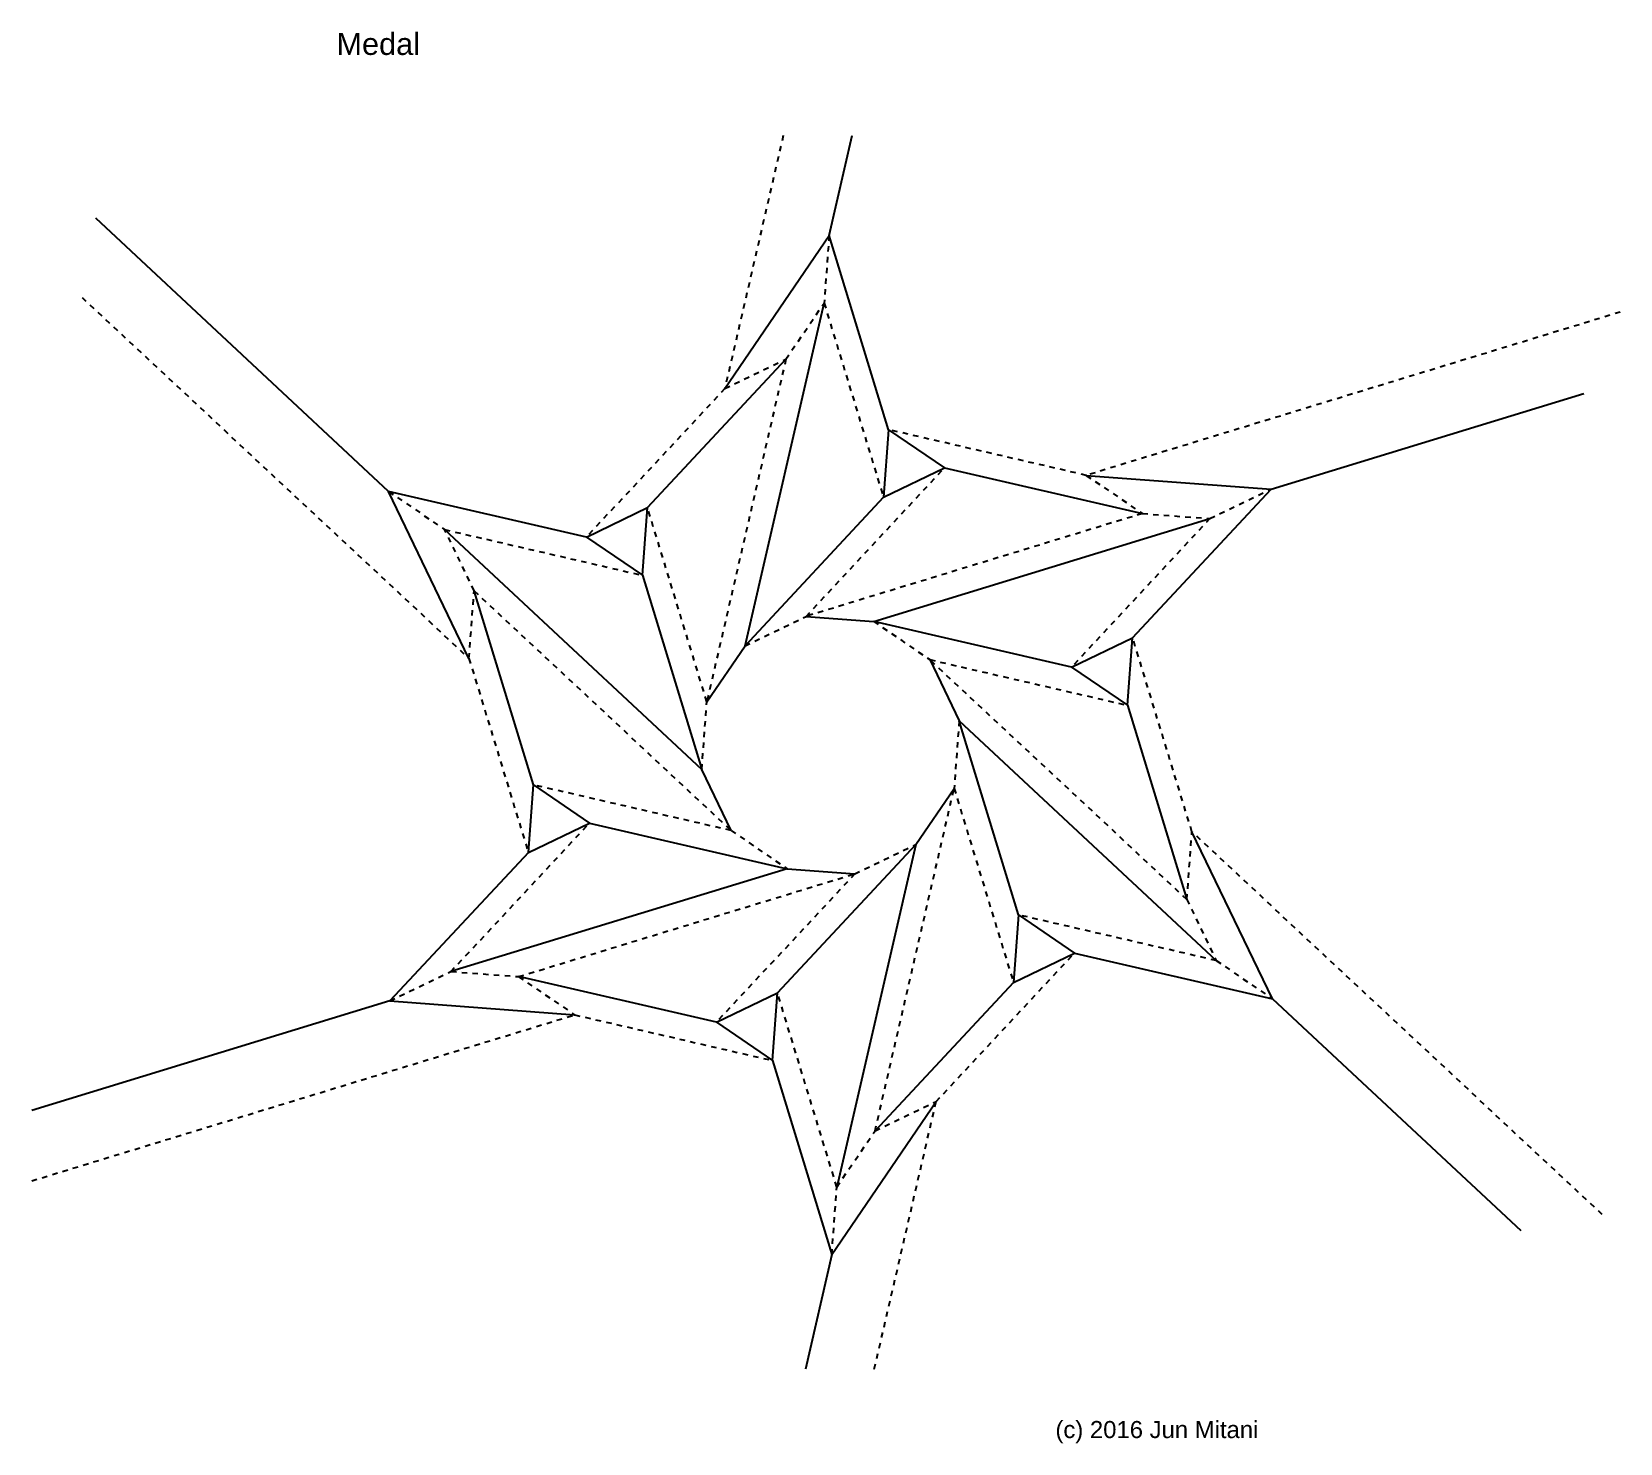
# Model space of a CAD drawing. Extents: x -49 to 264, y -288 to -10.
import ezdxf

# ---------------------------------------------------------------- set-up
doc = ezdxf.new("R2010")
doc.units = 0
for name, pattern in [('AI-LINETYPE-1', [2.116667, 1.058333, -1.058333]), ('AI-LINETYPE-10', [2.116667, 1.058333, -1.058333]), ('AI-LINETYPE-11', [2.116667, 1.058333, -1.058333]), ('AI-LINETYPE-12', [2.116667, 1.058333, -1.058333]), ('AI-LINETYPE-13', [2.116667, 1.058333, -1.058333]), ('AI-LINETYPE-14', [2.116667, 1.058333, -1.058333]), ('AI-LINETYPE-15', [2.116667, 1.058333, -1.058333]), ('AI-LINETYPE-16', [2.116667, 1.058333, -1.058333]), ('AI-LINETYPE-17', [2.116667, 1.058333, -1.058333]), ('AI-LINETYPE-18', [2.116667, 1.058333, -1.058333]), ('AI-LINETYPE-19', [2.116667, 1.058333, -1.058333]), ('AI-LINETYPE-2', [2.116667, 1.058333, -1.058333]), ('AI-LINETYPE-20', [2.116667, 1.058333, -1.058333]), ('AI-LINETYPE-21', [2.116667, 1.058333, -1.058333]), ('AI-LINETYPE-22', [2.116667, 1.058333, -1.058333]), ('AI-LINETYPE-23', [2.116667, 1.058333, -1.058333]), ('AI-LINETYPE-24', [2.116667, 1.058333, -1.058333]), ('AI-LINETYPE-25', [2.116667, 1.058333, -1.058333]), ('AI-LINETYPE-26', [2.116667, 1.058333, -1.058333]), ('AI-LINETYPE-27', [2.116667, 1.058333, -1.058333]), ('AI-LINETYPE-28', [2.116667, 1.058333, -1.058333]), ('AI-LINETYPE-29', [2.116667, 1.058333, -1.058333]), ('AI-LINETYPE-3', [2.116667, 1.058333, -1.058333]), ('AI-LINETYPE-30', [2.116667, 1.058333, -1.058333]), ('AI-LINETYPE-31', [2.116667, 1.058333, -1.058333]), ('AI-LINETYPE-32', [2.116667, 1.058333, -1.058333]), ('AI-LINETYPE-33', [2.116667, 1.058333, -1.058333]), ('AI-LINETYPE-34', [2.116667, 1.058333, -1.058333]), ('AI-LINETYPE-35', [2.116667, 1.058333, -1.058333]), ('AI-LINETYPE-36', [2.116667, 1.058333, -1.058333]), ('AI-LINETYPE-37', [2.116667, 1.058333, -1.058333]), ('AI-LINETYPE-38', [2.116667, 1.058333, -1.058333]), ('AI-LINETYPE-39', [2.116667, 1.058333, -1.058333]), ('AI-LINETYPE-4', [2.116667, 1.058333, -1.058333]), ('AI-LINETYPE-40', [2.116667, 1.058333, -1.058333]), ('AI-LINETYPE-41', [2.116667, 1.058333, -1.058333]), ('AI-LINETYPE-42', [2.116667, 1.058333, -1.058333]), ('AI-LINETYPE-43', [2.116667, 1.058333, -1.058333]), ('AI-LINETYPE-44', [2.116667, 1.058333, -1.058333]), ('AI-LINETYPE-45', [2.116667, 1.058333, -1.058333]), ('AI-LINETYPE-46', [2.116667, 1.058333, -1.058333]), ('AI-LINETYPE-47', [2.116667, 1.058333, -1.058333]), ('AI-LINETYPE-48', [2.116667, 1.058333, -1.058333]), ('AI-LINETYPE-49', [2.116667, 1.058333, -1.058333]), ('AI-LINETYPE-5', [2.116667, 1.058333, -1.058333]), ('AI-LINETYPE-50', [2.116667, 1.058333, -1.058333]), ('AI-LINETYPE-51', [2.116667, 1.058333, -1.058333]), ('AI-LINETYPE-52', [2.116667, 1.058333, -1.058333]), ('AI-LINETYPE-53', [2.116667, 1.058333, -1.058333]), ('AI-LINETYPE-54', [2.116667, 1.058333, -1.058333]), ('AI-LINETYPE-6', [2.116667, 1.058333, -1.058333]), ('AI-LINETYPE-7', [2.116667, 1.058333, -1.058333]), ('AI-LINETYPE-8', [2.116667, 1.058333, -1.058333]), ('AI-LINETYPE-9', [2.116667, 1.058333, -1.058333])]:
    doc.linetypes.add(name, pattern=pattern)
for name, color, linetype in [('MOUNTAINLINE', 7, 'CONTINUOUS'), ('TEXT', 7, 'CONTINUOUS'), ('VALLEYLINE', 7, 'CONTINUOUS')]:
    doc.layers.add(name, color=color, linetype=linetype)

# ---------------------------------------------------------------- blocks, each defined once
blk = doc.blocks.new('BLOCK_2')
at = {"layer": 'VALLEYLINE', "color": 7, "linetype": 'AI-LINETYPE-1'}
blk.add_lwpolyline([(-38.82, -62.45), (37.24, -133.38)], dxfattribs=at)
blk = doc.blocks.new('BLOCK_3')
at = {"layer": 'VALLEYLINE', "color": 7, "linetype": 'AI-LINETYPE-2'}
blk.add_lwpolyline([(37.24, -133.38), (48.91, -171.53)], dxfattribs=at)
blk = doc.blocks.new('BLOCK_4')
at = {"layer": 'VALLEYLINE', "color": 7, "linetype": 'AI-LINETYPE-3'}
blk.add_lwpolyline([(38.24, -120.09), (88.77, -167.21)], dxfattribs=at)
blk = doc.blocks.new('BLOCK_5')
at = {"layer": 'VALLEYLINE', "color": 7, "linetype": 'AI-LINETYPE-4'}
blk.add_lwpolyline([(88.77, -167.21), (49.9, -158.24)], dxfattribs=at)
blk = doc.blocks.new('BLOCK_6')
at = {"layer": 'VALLEYLINE', "color": 7, "linetype": 'AI-LINETYPE-5'}
blk.add_lwpolyline([(33.7, -194.92), (60.91, -165.75)], dxfattribs=at)
blk = doc.blocks.new('BLOCK_7')
at = {"layer": 'VALLEYLINE', "color": 7, "linetype": 'AI-LINETYPE-6'}
blk.add_lwpolyline([(99.01, -30.64), (87.53, -80.37)], dxfattribs=at)
blk = doc.blocks.new('BLOCK_8')
at = {"layer": 'VALLEYLINE', "color": 7, "linetype": 'AI-LINETYPE-7'}
blk.add_lwpolyline([(87.53, -80.37), (60.32, -109.54)], dxfattribs=at)
blk = doc.blocks.new('BLOCK_9')
at = {"layer": 'VALLEYLINE', "color": 7, "linetype": 'AI-LINETYPE-8'}
blk.add_lwpolyline([(32.46, -108.08), (71.33, -117.05)], dxfattribs=at)
blk = doc.blocks.new('BLOCK_10')
at = {"layer": 'VALLEYLINE', "color": 7, "linetype": 'AI-LINETYPE-9'}
blk.add_lwpolyline([(99.53, -74.59), (83.99, -141.91)], dxfattribs=at)
blk = doc.blocks.new('BLOCK_11')
at = {"layer": 'VALLEYLINE', "color": 7, "linetype": 'AI-LINETYPE-10'}
blk.add_lwpolyline([(83.99, -141.91), (72.33, -103.76)], dxfattribs=at)
blk = doc.blocks.new('BLOCK_12')
at = {"layer": 'VALLEYLINE', "color": 7, "linetype": 'AI-LINETYPE-11'}
blk.add_lwpolyline([(46.99, -195.92), (113.07, -175.72)], dxfattribs=at)
blk = doc.blocks.new('BLOCK_13')
at = {"layer": 'VALLEYLINE', "color": 7, "linetype": 'AI-LINETYPE-12'}
blk.add_lwpolyline([(113.07, -175.72), (85.87, -204.89)], dxfattribs=at)
blk = doc.blocks.new('BLOCK_14')
at = {"layer": 'VALLEYLINE', "color": 7, "linetype": 'AI-LINETYPE-13'}
blk.add_lwpolyline([(58.01, -203.43), (96.88, -212.4)], dxfattribs=at)
blk = doc.blocks.new('BLOCK_15')
at = {"layer": 'VALLEYLINE', "color": 7, "linetype": 'AI-LINETYPE-14'}
blk.add_lwpolyline([(-48.7, -236.05), (58.01, -203.43)], dxfattribs=at)
blk = doc.blocks.new('BLOCK_16')
at = {"layer": 'VALLEYLINE', "color": 7, "linetype": 'AI-LINETYPE-15'}
blk.add_lwpolyline([(109.54, -237.26), (97.87, -199.11)], dxfattribs=at)
blk = doc.blocks.new('BLOCK_17')
at = {"layer": 'VALLEYLINE', "color": 7, "linetype": 'AI-LINETYPE-16'}
blk.add_lwpolyline([(263.52, -65.33), (158.58, -97.41)], dxfattribs=at)
blk = doc.blocks.new('BLOCK_18')
at = {"layer": 'VALLEYLINE', "color": 7, "linetype": 'AI-LINETYPE-17'}
blk.add_lwpolyline([(158.58, -97.41), (119.7, -88.44)], dxfattribs=at)
blk = doc.blocks.new('BLOCK_19')
at = {"layer": 'VALLEYLINE', "color": 7, "linetype": 'AI-LINETYPE-18'}
blk.add_lwpolyline([(107.04, -63.57), (118.71, -101.73)], dxfattribs=at)
blk = doc.blocks.new('BLOCK_20')
at = {"layer": 'VALLEYLINE', "color": 7, "linetype": 'AI-LINETYPE-19'}
blk.add_lwpolyline([(169.59, -104.92), (103.51, -125.12)], dxfattribs=at)
blk = doc.blocks.new('BLOCK_21')
at = {"layer": 'VALLEYLINE', "color": 7, "linetype": 'AI-LINETYPE-20'}
blk.add_lwpolyline([(103.51, -125.12), (130.71, -95.94)], dxfattribs=at)
blk = doc.blocks.new('BLOCK_22')
at = {"layer": 'VALLEYLINE', "color": 7, "linetype": 'AI-LINETYPE-21'}
blk.add_lwpolyline([(182.88, -105.92), (155.67, -135.09)], dxfattribs=at)
blk = doc.blocks.new('BLOCK_23')
at = {"layer": 'VALLEYLINE', "color": 7, "linetype": 'AI-LINETYPE-22'}
blk.add_lwpolyline([(127.81, -133.63), (166.68, -142.6)], dxfattribs=at)
blk = doc.blocks.new('BLOCK_24')
at = {"layer": 'VALLEYLINE', "color": 7, "linetype": 'AI-LINETYPE-23'}
blk.add_lwpolyline([(178.34, -180.75), (127.81, -133.63)], dxfattribs=at)
blk = doc.blocks.new('BLOCK_25')
at = {"layer": 'VALLEYLINE', "color": 7, "linetype": 'AI-LINETYPE-24'}
blk.add_lwpolyline([(184.12, -192.76), (145.25, -183.79)], dxfattribs=at)
blk = doc.blocks.new('BLOCK_26')
at = {"layer": 'VALLEYLINE', "color": 7, "linetype": 'AI-LINETYPE-25'}
blk.add_lwpolyline([(132.59, -158.92), (144.26, -197.08)], dxfattribs=at)
blk = doc.blocks.new('BLOCK_27')
at = {"layer": 'VALLEYLINE', "color": 7, "linetype": 'AI-LINETYPE-26'}
blk.add_lwpolyline([(117.05, -226.25), (132.59, -158.92)], dxfattribs=at)
blk = doc.blocks.new('BLOCK_28')
at = {"layer": 'VALLEYLINE', "color": 7, "linetype": 'AI-LINETYPE-27'}
blk.add_lwpolyline([(116.91, -273.05), (129.06, -220.47)], dxfattribs=at)
blk = doc.blocks.new('BLOCK_29')
at = {"layer": 'VALLEYLINE', "color": 7, "linetype": 'AI-LINETYPE-28'}
blk.add_lwpolyline([(129.06, -220.47), (156.26, -191.29)], dxfattribs=at)
blk = doc.blocks.new('BLOCK_30')
at = {"layer": 'VALLEYLINE', "color": 7, "linetype": 'AI-LINETYPE-29'}
blk.add_lwpolyline([(259.99, -242.67), (179.34, -167.46)], dxfattribs=at)
blk = doc.blocks.new('BLOCK_31')
at = {"layer": 'VALLEYLINE', "color": 7, "linetype": 'AI-LINETYPE-30'}
blk.add_lwpolyline([(179.34, -167.46), (167.68, -129.31)], dxfattribs=at)
blk = doc.blocks.new('BLOCK_32')
at = {"layer": 'VALLEYLINE', "color": 7, "linetype": 'AI-LINETYPE-31'}
blk.add_lwpolyline([(21.7, -200.7), (33.7, -194.92)], dxfattribs=at)
blk = doc.blocks.new('BLOCK_33')
at = {"layer": 'VALLEYLINE', "color": 7, "linetype": 'AI-LINETYPE-32'}
blk.add_lwpolyline([(37.24, -133.38), (38.24, -120.09)], dxfattribs=at)
blk = doc.blocks.new('BLOCK_34')
at = {"layer": 'VALLEYLINE', "color": 7, "linetype": 'AI-LINETYPE-33'}
blk.add_lwpolyline([(38.24, -120.09), (32.46, -108.08)], dxfattribs=at)
blk = doc.blocks.new('BLOCK_35')
at = {"layer": 'VALLEYLINE', "color": 7, "linetype": 'AI-LINETYPE-34'}
blk.add_lwpolyline([(88.77, -167.21), (99.79, -174.72)], dxfattribs=at)
blk = doc.blocks.new('BLOCK_36')
at = {"layer": 'VALLEYLINE', "color": 7, "linetype": 'AI-LINETYPE-35'}
blk.add_lwpolyline([(33.7, -194.92), (46.99, -195.92)], dxfattribs=at)
blk = doc.blocks.new('BLOCK_37')
at = {"layer": 'VALLEYLINE', "color": 7, "linetype": 'AI-LINETYPE-36'}
blk.add_lwpolyline([(87.53, -80.37), (99.53, -74.59)], dxfattribs=at)
blk = doc.blocks.new('BLOCK_38')
at = {"layer": 'VALLEYLINE', "color": 7, "linetype": 'AI-LINETYPE-37'}
blk.add_lwpolyline([(21.45, -100.57), (32.46, -108.08)], dxfattribs=at)
blk = doc.blocks.new('BLOCK_39')
at = {"layer": 'VALLEYLINE', "color": 7, "linetype": 'AI-LINETYPE-38'}
blk.add_lwpolyline([(82.99, -155.2), (83.99, -141.91)], dxfattribs=at)
blk = doc.blocks.new('BLOCK_40')
at = {"layer": 'VALLEYLINE', "color": 7, "linetype": 'AI-LINETYPE-39'}
blk.add_lwpolyline([(99.53, -74.59), (107.04, -63.57)], dxfattribs=at)
blk = doc.blocks.new('BLOCK_41')
at = {"layer": 'VALLEYLINE', "color": 7, "linetype": 'AI-LINETYPE-40'}
blk.add_lwpolyline([(113.07, -175.72), (125.08, -169.94)], dxfattribs=at)
blk = doc.blocks.new('BLOCK_42')
at = {"layer": 'VALLEYLINE', "color": 7, "linetype": 'AI-LINETYPE-41'}
blk.add_lwpolyline([(46.99, -195.92), (58.01, -203.43)], dxfattribs=at)
blk = doc.blocks.new('BLOCK_43')
at = {"layer": 'VALLEYLINE', "color": 7, "linetype": 'AI-LINETYPE-42'}
blk.add_lwpolyline([(108.54, -250.55), (109.54, -237.26)], dxfattribs=at)
blk = doc.blocks.new('BLOCK_44')
at = {"layer": 'VALLEYLINE', "color": 7, "linetype": 'AI-LINETYPE-43'}
blk.add_lwpolyline([(109.54, -237.26), (117.05, -226.25)], dxfattribs=at)
blk = doc.blocks.new('BLOCK_45')
at = {"layer": 'VALLEYLINE', "color": 7, "linetype": 'AI-LINETYPE-44'}
blk.add_lwpolyline([(158.58, -97.41), (169.59, -104.92)], dxfattribs=at)
blk = doc.blocks.new('BLOCK_46')
at = {"layer": 'VALLEYLINE', "color": 7, "linetype": 'AI-LINETYPE-45'}
blk.add_lwpolyline([(108.04, -50.28), (107.04, -63.57)], dxfattribs=at)
blk = doc.blocks.new('BLOCK_47')
at = {"layer": 'VALLEYLINE', "color": 7, "linetype": 'AI-LINETYPE-46'}
blk.add_lwpolyline([(91.5, -130.9), (103.51, -125.12)], dxfattribs=at)
blk = doc.blocks.new('BLOCK_48')
at = {"layer": 'VALLEYLINE', "color": 7, "linetype": 'AI-LINETYPE-47'}
blk.add_lwpolyline([(169.59, -104.92), (182.88, -105.92)], dxfattribs=at)
blk = doc.blocks.new('BLOCK_49')
at = {"layer": 'VALLEYLINE', "color": 7, "linetype": 'AI-LINETYPE-48'}
blk.add_lwpolyline([(182.88, -105.92), (194.88, -100.13)], dxfattribs=at)
blk = doc.blocks.new('BLOCK_50')
at = {"layer": 'VALLEYLINE', "color": 7, "linetype": 'AI-LINETYPE-49'}
blk.add_lwpolyline([(116.8, -126.12), (127.81, -133.63)], dxfattribs=at)
blk = doc.blocks.new('BLOCK_51')
at = {"layer": 'VALLEYLINE', "color": 7, "linetype": 'AI-LINETYPE-50'}
blk.add_lwpolyline([(178.34, -180.75), (179.34, -167.46)], dxfattribs=at)
blk = doc.blocks.new('BLOCK_52')
at = {"layer": 'VALLEYLINE', "color": 7, "linetype": 'AI-LINETYPE-51'}
blk.add_lwpolyline([(178.34, -180.75), (184.12, -192.76)], dxfattribs=at)
blk = doc.blocks.new('BLOCK_53')
at = {"layer": 'VALLEYLINE', "color": 7, "linetype": 'AI-LINETYPE-52'}
blk.add_lwpolyline([(184.12, -192.76), (195.14, -200.27)], dxfattribs=at)
blk = doc.blocks.new('BLOCK_54')
at = {"layer": 'VALLEYLINE', "color": 7, "linetype": 'AI-LINETYPE-53'}
blk.add_lwpolyline([(133.59, -145.63), (132.59, -158.92)], dxfattribs=at)
blk = doc.blocks.new('BLOCK_55')
at = {"layer": 'VALLEYLINE', "color": 7, "linetype": 'AI-LINETYPE-54'}
blk.add_lwpolyline([(117.05, -226.25), (129.06, -220.47)], dxfattribs=at)
blk = doc.blocks.new('BLOCK_56')
at = {"layer": 'MOUNTAINLINE', "color": 7}
blk.add_lwpolyline([(48.91, -171.53), (21.7, -200.7)], dxfattribs=at)
blk = doc.blocks.new('BLOCK_57')
at = {"layer": 'MOUNTAINLINE', "color": 7}
blk.add_lwpolyline([(21.7, -200.7), (-48.7, -222.23)], dxfattribs=at)
blk = doc.blocks.new('BLOCK_58')
at = {"layer": 'MOUNTAINLINE', "color": 7}
blk.add_lwpolyline([(49.9, -158.24), (38.24, -120.09)], dxfattribs=at)
blk = doc.blocks.new('BLOCK_59')
at = {"layer": 'MOUNTAINLINE', "color": 7}
blk.add_lwpolyline([(60.91, -165.75), (99.79, -174.72)], dxfattribs=at)
blk = doc.blocks.new('BLOCK_60')
at = {"layer": 'MOUNTAINLINE', "color": 7}
blk.add_lwpolyline([(99.79, -174.72), (33.7, -194.92)], dxfattribs=at)
blk = doc.blocks.new('BLOCK_61')
at = {"layer": 'MOUNTAINLINE', "color": 7}
blk.add_lwpolyline([(21.45, -100.57), (-36.13, -46.88)], dxfattribs=at)
blk = doc.blocks.new('BLOCK_62')
at = {"layer": 'MOUNTAINLINE', "color": 7}
blk.add_lwpolyline([(60.32, -109.54), (21.45, -100.57)], dxfattribs=at)
blk = doc.blocks.new('BLOCK_63')
at = {"layer": 'MOUNTAINLINE', "color": 7}
blk.add_lwpolyline([(71.33, -117.05), (82.99, -155.2)], dxfattribs=at)
blk = doc.blocks.new('BLOCK_64')
at = {"layer": 'MOUNTAINLINE', "color": 7}
blk.add_lwpolyline([(82.99, -155.2), (32.46, -108.08)], dxfattribs=at)
blk = doc.blocks.new('BLOCK_65')
at = {"layer": 'MOUNTAINLINE', "color": 7}
blk.add_lwpolyline([(72.33, -103.76), (99.53, -74.59)], dxfattribs=at)
blk = doc.blocks.new('BLOCK_66')
at = {"layer": 'MOUNTAINLINE', "color": 7}
blk.add_lwpolyline([(85.87, -204.89), (46.99, -195.92)], dxfattribs=at)
blk = doc.blocks.new('BLOCK_67')
at = {"layer": 'MOUNTAINLINE', "color": 7}
blk.add_lwpolyline([(96.88, -212.4), (108.54, -250.55)], dxfattribs=at)
blk = doc.blocks.new('BLOCK_68')
at = {"layer": 'MOUNTAINLINE', "color": 7}
blk.add_lwpolyline([(108.54, -250.55), (103.35, -273.05)], dxfattribs=at)
blk = doc.blocks.new('BLOCK_69')
at = {"layer": 'MOUNTAINLINE', "color": 7}
blk.add_lwpolyline([(97.87, -199.11), (125.08, -169.94)], dxfattribs=at)
blk = doc.blocks.new('BLOCK_70')
at = {"layer": 'MOUNTAINLINE', "color": 7}
blk.add_lwpolyline([(125.08, -169.94), (109.54, -237.26)], dxfattribs=at)
blk = doc.blocks.new('BLOCK_71')
at = {"layer": 'MOUNTAINLINE', "color": 7}
blk.add_lwpolyline([(108.04, -50.28), (112.57, -30.64)], dxfattribs=at)
blk = doc.blocks.new('BLOCK_72')
at = {"layer": 'MOUNTAINLINE', "color": 7}
blk.add_lwpolyline([(119.7, -88.44), (108.04, -50.28)], dxfattribs=at)
blk = doc.blocks.new('BLOCK_73')
at = {"layer": 'MOUNTAINLINE', "color": 7}
blk.add_lwpolyline([(118.71, -101.73), (91.5, -130.9)], dxfattribs=at)
blk = doc.blocks.new('BLOCK_74')
at = {"layer": 'MOUNTAINLINE', "color": 7}
blk.add_lwpolyline([(91.5, -130.9), (107.04, -63.57)], dxfattribs=at)
blk = doc.blocks.new('BLOCK_75')
at = {"layer": 'MOUNTAINLINE', "color": 7}
blk.add_lwpolyline([(130.71, -95.94), (169.59, -104.92)], dxfattribs=at)
blk = doc.blocks.new('BLOCK_76')
at = {"layer": 'MOUNTAINLINE', "color": 7}
blk.add_lwpolyline([(116.8, -126.12), (182.88, -105.92)], dxfattribs=at)
blk = doc.blocks.new('BLOCK_77')
at = {"layer": 'MOUNTAINLINE', "color": 7}
blk.add_lwpolyline([(155.67, -135.09), (116.8, -126.12)], dxfattribs=at)
blk = doc.blocks.new('BLOCK_78')
at = {"layer": 'MOUNTAINLINE', "color": 7}
blk.add_lwpolyline([(166.68, -142.6), (178.34, -180.75)], dxfattribs=at)
blk = doc.blocks.new('BLOCK_79')
at = {"layer": 'MOUNTAINLINE', "color": 7}
blk.add_lwpolyline([(133.59, -145.63), (184.12, -192.76)], dxfattribs=at)
blk = doc.blocks.new('BLOCK_80')
at = {"layer": 'MOUNTAINLINE', "color": 7}
blk.add_lwpolyline([(145.25, -183.79), (133.59, -145.63)], dxfattribs=at)
blk = doc.blocks.new('BLOCK_81')
at = {"layer": 'MOUNTAINLINE', "color": 7}
blk.add_lwpolyline([(144.26, -197.08), (117.05, -226.25)], dxfattribs=at)
blk = doc.blocks.new('BLOCK_82')
at = {"layer": 'MOUNTAINLINE', "color": 7}
blk.add_lwpolyline([(156.26, -191.29), (195.14, -200.27)], dxfattribs=at)
blk = doc.blocks.new('BLOCK_83')
at = {"layer": 'MOUNTAINLINE', "color": 7}
blk.add_lwpolyline([(195.14, -200.27), (243.98, -245.83)], dxfattribs=at)
blk = doc.blocks.new('BLOCK_84')
at = {"layer": 'MOUNTAINLINE', "color": 7}
blk.add_lwpolyline([(167.68, -129.31), (194.88, -100.13)], dxfattribs=at)
blk = doc.blocks.new('BLOCK_85')
at = {"layer": 'MOUNTAINLINE', "color": 7}
blk.add_lwpolyline([(194.88, -100.13), (256.38, -81.33)], dxfattribs=at)
blk = doc.blocks.new('BLOCK_86')
at = {"layer": 'MOUNTAINLINE', "color": 7}
blk.add_lwpolyline([(48.91, -171.53), (60.91, -165.75)], dxfattribs=at)
blk = doc.blocks.new('BLOCK_87')
at = {"layer": 'MOUNTAINLINE', "color": 7}
blk.add_lwpolyline([(21.7, -200.7), (58.01, -203.43)], dxfattribs=at)
blk = doc.blocks.new('BLOCK_88')
at = {"layer": 'MOUNTAINLINE', "color": 7}
blk.add_lwpolyline([(37.24, -133.38), (21.45, -100.57)], dxfattribs=at)
blk = doc.blocks.new('BLOCK_89')
at = {"layer": 'MOUNTAINLINE', "color": 7}
blk.add_lwpolyline([(48.91, -171.53), (49.9, -158.24)], dxfattribs=at)
blk = doc.blocks.new('BLOCK_90')
at = {"layer": 'MOUNTAINLINE', "color": 7}
blk.add_lwpolyline([(88.77, -167.21), (82.99, -155.2)], dxfattribs=at)
blk = doc.blocks.new('BLOCK_91')
at = {"layer": 'MOUNTAINLINE', "color": 7}
blk.add_lwpolyline([(49.9, -158.24), (60.91, -165.75)], dxfattribs=at)
blk = doc.blocks.new('BLOCK_92')
at = {"layer": 'MOUNTAINLINE', "color": 7}
blk.add_lwpolyline([(99.79, -174.72), (113.07, -175.72)], dxfattribs=at)
blk = doc.blocks.new('BLOCK_93')
at = {"layer": 'MOUNTAINLINE', "color": 7}
blk.add_lwpolyline([(87.53, -80.37), (108.04, -50.28)], dxfattribs=at)
blk = doc.blocks.new('BLOCK_94')
at = {"layer": 'MOUNTAINLINE', "color": 7}
blk.add_lwpolyline([(60.32, -109.54), (72.33, -103.76)], dxfattribs=at)
blk = doc.blocks.new('BLOCK_95')
at = {"layer": 'MOUNTAINLINE', "color": 7}
blk.add_lwpolyline([(60.32, -109.54), (71.33, -117.05)], dxfattribs=at)
blk = doc.blocks.new('BLOCK_96')
at = {"layer": 'MOUNTAINLINE', "color": 7}
blk.add_lwpolyline([(71.33, -117.05), (72.33, -103.76)], dxfattribs=at)
blk = doc.blocks.new('BLOCK_97')
at = {"layer": 'MOUNTAINLINE', "color": 7}
blk.add_lwpolyline([(83.99, -141.91), (91.5, -130.9)], dxfattribs=at)
blk = doc.blocks.new('BLOCK_98')
at = {"layer": 'MOUNTAINLINE', "color": 7}
blk.add_lwpolyline([(85.87, -204.89), (97.87, -199.11)], dxfattribs=at)
blk = doc.blocks.new('BLOCK_99')
at = {"layer": 'MOUNTAINLINE', "color": 7}
blk.add_lwpolyline([(85.87, -204.89), (96.88, -212.4)], dxfattribs=at)
blk = doc.blocks.new('BLOCK_100')
at = {"layer": 'MOUNTAINLINE', "color": 7}
blk.add_lwpolyline([(96.88, -212.4), (97.87, -199.11)], dxfattribs=at)
blk = doc.blocks.new('BLOCK_101')
at = {"layer": 'MOUNTAINLINE', "color": 7}
blk.add_lwpolyline([(108.54, -250.55), (129.06, -220.47)], dxfattribs=at)
blk = doc.blocks.new('BLOCK_102')
at = {"layer": 'MOUNTAINLINE', "color": 7}
blk.add_lwpolyline([(125.08, -169.94), (132.59, -158.92)], dxfattribs=at)
blk = doc.blocks.new('BLOCK_103')
at = {"layer": 'MOUNTAINLINE', "color": 7}
blk.add_lwpolyline([(158.58, -97.41), (194.88, -100.13)], dxfattribs=at)
blk = doc.blocks.new('BLOCK_104')
at = {"layer": 'MOUNTAINLINE', "color": 7}
blk.add_lwpolyline([(119.7, -88.44), (130.71, -95.94)], dxfattribs=at)
blk = doc.blocks.new('BLOCK_105')
at = {"layer": 'MOUNTAINLINE', "color": 7}
blk.add_lwpolyline([(119.7, -88.44), (118.71, -101.73)], dxfattribs=at)
blk = doc.blocks.new('BLOCK_106')
at = {"layer": 'MOUNTAINLINE', "color": 7}
blk.add_lwpolyline([(118.71, -101.73), (130.71, -95.94)], dxfattribs=at)
blk = doc.blocks.new('BLOCK_107')
at = {"layer": 'MOUNTAINLINE', "color": 7}
blk.add_lwpolyline([(103.51, -125.12), (116.8, -126.12)], dxfattribs=at)
blk = doc.blocks.new('BLOCK_108')
at = {"layer": 'MOUNTAINLINE', "color": 7}
blk.add_lwpolyline([(155.67, -135.09), (167.68, -129.31)], dxfattribs=at)
blk = doc.blocks.new('BLOCK_109')
at = {"layer": 'MOUNTAINLINE', "color": 7}
blk.add_lwpolyline([(155.67, -135.09), (166.68, -142.6)], dxfattribs=at)
blk = doc.blocks.new('BLOCK_110')
at = {"layer": 'MOUNTAINLINE', "color": 7}
blk.add_lwpolyline([(166.68, -142.6), (167.68, -129.31)], dxfattribs=at)
blk = doc.blocks.new('BLOCK_111')
at = {"layer": 'MOUNTAINLINE', "color": 7}
blk.add_lwpolyline([(127.81, -133.63), (133.59, -145.63)], dxfattribs=at)
blk = doc.blocks.new('BLOCK_112')
at = {"layer": 'MOUNTAINLINE', "color": 7}
blk.add_lwpolyline([(145.25, -183.79), (156.26, -191.29)], dxfattribs=at)
blk = doc.blocks.new('BLOCK_113')
at = {"layer": 'MOUNTAINLINE', "color": 7}
blk.add_lwpolyline([(145.25, -183.79), (144.26, -197.08)], dxfattribs=at)
blk = doc.blocks.new('BLOCK_114')
at = {"layer": 'MOUNTAINLINE', "color": 7}
blk.add_lwpolyline([(144.26, -197.08), (156.26, -191.29)], dxfattribs=at)
blk = doc.blocks.new('BLOCK_115')
at = {"layer": 'MOUNTAINLINE', "color": 7}
blk.add_lwpolyline([(195.14, -200.27), (179.34, -167.46)], dxfattribs=at)

msp = doc.modelspace()

# ---------------------------------------------------------------- block references
at = {"layer": 'MOUNTAINLINE'}
for name in ['BLOCK_71', 'BLOCK_61', 'BLOCK_93', 'BLOCK_72', 'BLOCK_74', 'BLOCK_65', 'BLOCK_85', 'BLOCK_105', 'BLOCK_104', 'BLOCK_106', 'BLOCK_75', 'BLOCK_103', 'BLOCK_62', 'BLOCK_88', 'BLOCK_73', 'BLOCK_84', 'BLOCK_94', 'BLOCK_96', 'BLOCK_76', 'BLOCK_64', 'BLOCK_95', 'BLOCK_63', 'BLOCK_58', 'BLOCK_107', 'BLOCK_77', 'BLOCK_97', 'BLOCK_108', 'BLOCK_110', 'BLOCK_111', 'BLOCK_109', 'BLOCK_78', 'BLOCK_79', 'BLOCK_80', 'BLOCK_90', 'BLOCK_89', 'BLOCK_91', 'BLOCK_102', 'BLOCK_86', 'BLOCK_59', 'BLOCK_115', 'BLOCK_56', 'BLOCK_69', 'BLOCK_70', 'BLOCK_60', 'BLOCK_92', 'BLOCK_113', 'BLOCK_112', 'BLOCK_114', 'BLOCK_82', 'BLOCK_66', 'BLOCK_98', 'BLOCK_100', 'BLOCK_81', 'BLOCK_57', 'BLOCK_87', 'BLOCK_83', 'BLOCK_99', 'BLOCK_67', 'BLOCK_101', 'BLOCK_68']:
    msp.add_blockref(name, (0, 0), dxfattribs=at)
at = {"layer": 'VALLEYLINE'}
for name in ['BLOCK_7', 'BLOCK_46', 'BLOCK_2', 'BLOCK_40', 'BLOCK_19', 'BLOCK_17', 'BLOCK_10', 'BLOCK_37', 'BLOCK_8', 'BLOCK_18', 'BLOCK_21', 'BLOCK_45', 'BLOCK_38', 'BLOCK_49', 'BLOCK_11', 'BLOCK_20', 'BLOCK_22', 'BLOCK_48', 'BLOCK_9', 'BLOCK_34', 'BLOCK_33', 'BLOCK_4', 'BLOCK_47', 'BLOCK_50', 'BLOCK_31', 'BLOCK_3', 'BLOCK_23', 'BLOCK_24', 'BLOCK_39', 'BLOCK_54', 'BLOCK_5', 'BLOCK_27', 'BLOCK_26', 'BLOCK_6', 'BLOCK_35', 'BLOCK_51', 'BLOCK_30', 'BLOCK_41', 'BLOCK_12', 'BLOCK_13', 'BLOCK_52', 'BLOCK_25', 'BLOCK_29', 'BLOCK_53', 'BLOCK_32', 'BLOCK_36', 'BLOCK_42', 'BLOCK_16', 'BLOCK_15', 'BLOCK_14', 'BLOCK_28', 'BLOCK_55', 'BLOCK_44', 'BLOCK_43']:
    msp.add_blockref(name, (0, 0), dxfattribs=at)

# ---------------------------------------------------------------- texts
at = {"layer": 'TEXT', "color": 7, "attachment_point": 7}
for s, insert, char_height in [('\\fArial|b0|i0|c0|p34;\\W1;Medal', (11.19, -14.86), 4.318), ('\\fArial|b0|i0|c0|p34;\\W1;(c) 2016 Jun Mitani', (152.51, -287.61), 3.3584)]:
    msp.add_mtext(s, dxfattribs=dict(at, insert=insert, char_height=char_height))

doc.saveas('drawing.dxf')
